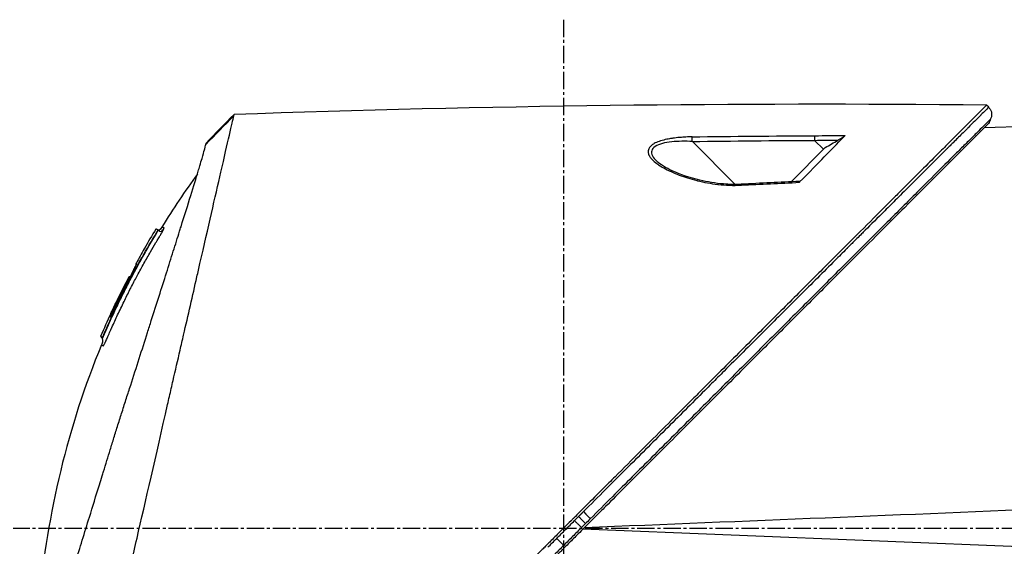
# Model space of a CAD drawing. Header units: millimetres. Extents: x 0 to 4378, y 0 to 2376.
# Drawn here: x 293.7 to 389.8, y 1697.3 to 1748.8 of the extents above; entities that cross this region are included whole.
import ezdxf

# ---------------------------------------------------------------- set-up
doc = ezdxf.new("R2010")
doc.units = ezdxf.units.MM
doc.header["$LTSCALE"] = 0.2
doc.linetypes.add('CENTER2', pattern=[1.125, 0.75, -0.125, 0.125, -0.125])
doc.layers.add('02_Center Line', color=1, linetype='CENTER2')

# ---------------------------------------------------------------- blocks, each defined once
blk = doc.blocks.new('A$C2641d59f')
for p, q in [((152.48, 1137.965), (152.272, 1138.173)), ((163.2, 1136.258), (152.051, 1135.971)), ((76.126, 1134.323), (76.126, 1134.323)), ((127.765, 1130.441), (123.577, 1134.63)), ((136.37, 1133.866), (135.496, 1134.741)), ((119.28, 1133.751), (119.28, 1133.751)), ((136.546, 1134.041), (133.201, 1130.697)), ((127.858, 1130.348), (127.857, 1130.349)), ((71.321, 1125.743), (71.347, 1125.716)), ((71.458, 1126.011), (71.491, 1125.977)), ((66.778, 1117.56), (66.841, 1117.535)), ((65.867, 1115.625), (65.915, 1115.577)), ((66.092, 1115.506), (66.044, 1115.554)), ((66.21, 1115.793), (66.182, 1115.821)), ((160.001, 1094.9), (112.902, 1096.822)), ((122.009, 1097.349), (122.009, 1097.349)), ((126.676, 1097.54), (126.676, 1097.54))]:
    blk.add_line(p, q)
for centre, radius, start, end in [((141.499, 1083.297), 82.251, 150.20143, 151.34582), ((140.836, 1083.652), 81.499, 152.41039, 154.1774)]:
    blk.add_arc(centre, radius, start, end)
at = {"extrusion": (0, 0, -1)}
for centre, major_axis, ratio, start_param, end_param in [((95.847, 1098.676), (32.061, 52.728), 0.606634, 5.046093, 5.111834), ((142.688, -313.612), (-1152.819, -878.232), 0.999554, 2.208409, 2.216638), ((142.572, -318.278), (-1028.14, -1027.119), 0.999657, 2.342453, 2.350656), ((142.612, -325.15), (-1032.994, -1031.985), 0.999657, 2.35066, 2.352222), ((142.735, -321.12), (-1156.921, -885.229), 0.999556, 2.218747, 2.220785), ((176.743, 201.637), (433.604, 822.785), 0.999764, 5.746022, 5.752107), ((136.386, 1097.606), (-66.266, 26.567), 0.000011, 0.000002, 0.010494), ((138.095, 1095.15), (-68.777, 27.59), 0.000012, 0.010242, 0.035277), ((140.467, 1083.786), (-37.396, -71.919), 1, 1.521054, 1.570796), ((140.17, 1083.868), (33.667, 73.33), 1, 4.712389, 4.762315), ((138.844, 1093.274), (-70.243, 28.124), 0.000013, 0.010002, 0.034556), ((68.731, 1121.335), (0.0464, 0.0886), 0.999416, 4.712389, 6.054856), ((68.645, 1121.344), (0.128, 0.063), 0.594731, 5.762809, 5.790684), ((66.163, 1115.829), (0.119, 0.275), 0.068449, 1.568978, 3.139771), ((112.941, 1098.519), (0.707, -0.708), 0.014107, 4.712384, 6.026259)]:
    blk.add_ellipse(centre, major_axis=major_axis, ratio=ratio, start_param=start_param, end_param=end_param, dxfattribs=at)
for points, knots in [([(152.272, 1138.173), (152.272, 1138.173), (152.208, 1138.108), (151.955, 1137.855), (151.765, 1137.666), (151.02, 1136.92), (150.291, 1136.192), (149.108, 1135.008), (148.83, 1134.73), (148.205, 1134.106), (147.854, 1133.754), (146.505, 1132.406), (145.409, 1131.309), (143.912, 1129.812), (143.592, 1129.493), (142.518, 1128.419), (141.742, 1127.642), (140.081, 1125.982), (139.193, 1125.094), (137.812, 1123.713), (137.334, 1123.235), (136.351, 1122.252), (135.844, 1121.745), (134.802, 1120.703), (134.266, 1120.166), (132.573, 1118.474), (131.398, 1117.299), (129.588, 1115.489), (128.963, 1114.864), (127.677, 1113.578), (127.017, 1112.918), (125.663, 1111.564), (124.968, 1110.869), (123.915, 1109.816), (123.558, 1109.459), (122.455, 1108.356), (121.706, 1107.607), (119.325, 1105.227), (117.684, 1103.584), (115.635, 1101.537), (115.233, 1101.135), (114.294, 1100.196), (113.757, 1099.658), (112.865, 1098.766), (112.538, 1098.44), (112.104, 1098.006), (112.041, 1097.943), (111.903, 1097.804), (111.831, 1097.732), (111.506, 1097.407), (111.311, 1097.212), (110.958, 1096.859), (110.862, 1096.763), (110.576, 1096.477), (110.43, 1096.331), (110.12, 1096.022), (109.968, 1095.87), (109.715, 1095.617), (109.615, 1095.516), (109.425, 1095.326), (109.343, 1095.245), (109.146, 1095.048), (109.04, 1094.941), (108.842, 1094.743), (108.752, 1094.653), (107.395, 1093.298), (106.131, 1092.033), (104.064, 1089.965), (103.259, 1089.16), (101.689, 1087.591), (100.923, 1086.825), (99.793, 1085.694), (99.425, 1085.327), (98.325, 1084.226), (97.593, 1083.495), (94.132, 1080.034), (91.461, 1077.363), (88.764, 1074.666), (88.627, 1074.529), (88.354, 1074.256), (88.218, 1074.12), (87.948, 1073.85), (87.813, 1073.715), (87.572, 1073.474), (87.465, 1073.367), (86.813, 1072.716), (86.272, 1072.174), (85.588, 1071.49), (85.437, 1071.339), (85.157, 1071.059), (85.027, 1070.929), (84.767, 1070.669), (84.637, 1070.539), (84.342, 1070.244), (84.177, 1070.08), (83.857, 1069.76), (83.702, 1069.605), (83.374, 1069.276), (83.202, 1069.104), (82.951, 1068.853), (82.873, 1068.775), (82.683, 1068.585), (82.571, 1068.473), (82.33, 1068.232), (82.2, 1068.102), (81.885, 1067.787), (81.7, 1067.602), (81.32, 1067.222), (81.126, 1067.028), (80.542, 1066.444), (80.157, 1066.059), (79.688, 1065.591), (79.6, 1065.502), (79.371, 1065.274), (79.233, 1065.135), (78.947, 1064.849), (78.801, 1064.703), (78.5, 1064.403), (78.346, 1064.248), (78.041, 1063.943), (77.89, 1063.793), (77.598, 1063.5), (77.456, 1063.358), (77.039, 1062.942), (76.769, 1062.672), (76.255, 1062.158), (76.011, 1061.913), (75.547, 1061.449), (75.327, 1061.229), (74.711, 1060.613), (74.326, 1060.229), (73.64, 1059.543), (73.334, 1059.236), (72.79, 1058.692), (72.549, 1058.451), (72.122, 1058.025), (71.934, 1057.836), (71.678, 1057.581), (71.603, 1057.505), (71.391, 1057.294), (71.261, 1057.164), (70.925, 1056.827), (70.735, 1056.638), (70.325, 1056.228), (70.138, 1056.041), (69.95, 1055.853), (69.903, 1055.806), (69.857, 1055.759), (69.845, 1055.748), (69.83, 1055.732), (69.826, 1055.729), (69.826, 1055.729)], [-21.000836, -21.000836, -21.000836, -21.000836, -20.328863, -20.328863, -19.655828, -19.655828, -18.308332, -18.308332, -17.924512, -17.924512, -17.485993, -17.485993, -16.316696, -16.316696, -16.006668, -16.006668, -15.296307, -15.296307, -14.534305, -14.534305, -14.139555, -14.139555, -13.730091, -13.730091, -13.30546, -13.30546, -12.401825, -12.401825, -11.929878, -11.929878, -11.437802, -11.437802, -10.9252, -10.9252, -10.663362, -10.663362, -10.117833, -10.117833, -8.934625, -8.934625, -8.645977, -8.645977, -8.260408, -8.260408, -8.006475, -8.006475, -7.961161, -7.961161, -7.91407, -7.91407, -7.778509, -7.778509, -7.724161, -7.724161, -7.666804, -7.666804, -7.602838, -7.602838, -7.565627, -7.565627, -7.532521, -7.532521, -7.488032, -7.488032, -7.450837, -7.450837, -6.924212, -6.924212, -6.587553, -6.587553, -6.265466, -6.265466, -6.109966, -6.109966, -5.79866, -5.79866, -4.627003, -4.627003, -4.564096, -4.564096, -4.501625, -4.501625, -4.439084, -4.439084, -4.389917, -4.389917, -4.135415, -4.135415, -4.06302, -4.06302, -4.00074, -4.00074, -3.938004, -3.938004, -3.858125, -3.858125, -3.782258, -3.782258, -3.697501, -3.697501, -3.658476, -3.658476, -3.601749, -3.601749, -3.53559, -3.53559, -3.439968, -3.439968, -3.337887, -3.337887, -3.131131, -3.131131, -3.082568, -3.082568, -3.005474, -3.005474, -2.922888, -2.922888, -2.834293, -2.834293, -2.74619, -2.74619, -2.661641, -2.661641, -2.496608, -2.496608, -2.34096, -2.34096, -2.194458, -2.194458, -1.921626, -1.921626, -1.681164, -1.681164, -1.470918, -1.470918, -1.287493, -1.287493, -1.207074, -1.207074, -1.056347, -1.056347, -0.792008, -0.792008, -0.395398, -0.395398, -0.197631, -0.197631, -0.099394, -0.099394, 0, 0, 0, 0]), ([(78.847, 1137.1), (78.847, 1137.103), (78.848, 1137.106), (78.85, 1137.114), (78.851, 1137.117), (78.853, 1137.126), (78.854, 1137.133), (78.858, 1137.15), (78.861, 1137.162), (78.868, 1137.192), (78.872, 1137.21), (78.881, 1137.25), (78.884, 1137.263), (78.884, 1137.263)], [0.000006, 0.000006, 0.000006, 0.000006, 0.0077656, 0.0077656, 0.0144608, 0.0144608, 0.0278513, 0.0278513, 0.0546324, 0.0546324, 0.1081958, 0.1081958, 0.2108493, 0.2108493, 0.2108493, 0.2108493]), ([(152.478, 1137.964), (152.48, 1137.966), (152.4, 1137.886), (152.156, 1137.644), (152.048, 1137.536), (151.907, 1137.396), (151.726, 1137.216), (151.722, 1137.212), (151.718, 1137.208), (151.714, 1137.205), (151.551, 1137.043), (151.357, 1136.849), (151.125, 1136.619), (150.931, 1136.426), (150.712, 1136.207), (150.464, 1135.961), (150.432, 1135.929), (150.4, 1135.897), (150.367, 1135.864), (150.12, 1135.618), (149.846, 1135.346), (149.544, 1135.045), (149.517, 1135.018), (149.49, 1134.991), (149.462, 1134.963), (149.316, 1134.817), (149.163, 1134.665), (149.003, 1134.506), (148.908, 1134.412), (148.811, 1134.315), (148.712, 1134.216), (148.662, 1134.167), (148.612, 1134.116), (148.561, 1134.066), (148.515, 1134.02), (148.479, 1133.984), (148.424, 1133.93), (148.419, 1133.924), (148.412, 1133.918), (148.406, 1133.912), (147.72, 1133.229), (147.011, 1132.522), (146.311, 1131.824), (145.859, 1131.374), (145.411, 1130.927), (144.973, 1130.491), (144.476, 1129.995), (143.992, 1129.513), (143.528, 1129.051), (143.118, 1128.641), (142.723, 1128.248), (142.349, 1127.874), (141.633, 1127.161), (140.99, 1126.52), (140.436, 1125.967), (140.313, 1125.844), (140.194, 1125.726), (140.08, 1125.612), (139.766, 1125.299), (139.485, 1125.019), (139.241, 1124.775), (139.119, 1124.653), (139.006, 1124.541), (138.902, 1124.437), (138.869, 1124.404), (138.837, 1124.373), (138.807, 1124.342), (138.788, 1124.324), (138.771, 1124.306), (138.753, 1124.288), (138.73, 1124.265), (138.706, 1124.242), (138.684, 1124.219), (138.673, 1124.208), (138.662, 1124.197), (138.651, 1124.186), (138.647, 1124.183), (138.646, 1124.182), (138.645, 1124.181), (138.644, 1124.18), (138.643, 1124.179), (138.64, 1124.176), (138.637, 1124.173), (138.631, 1124.166), (138.618, 1124.154), (138.249, 1123.785), (137.877, 1123.414), (137.504, 1123.042), (136.357, 1121.898), (135.196, 1120.739), (134.029, 1119.575), (132.826, 1118.374), (131.618, 1117.168), (130.411, 1115.964), (129.164, 1114.719), (127.92, 1113.477), (126.684, 1112.244), (126.275, 1111.834), (125.866, 1111.426), (125.458, 1111.019), (125.235, 1110.796), (125.012, 1110.574), (124.79, 1110.352), (124.149, 1109.712), (123.512, 1109.076), (122.878, 1108.443), (121.574, 1107.141), (120.286, 1105.854), (119.017, 1104.588), (118.363, 1103.935), (117.715, 1103.287), (117.073, 1102.646), (116.416, 1101.99), (115.766, 1101.341), (115.122, 1100.698), (114.39, 1099.966), (113.666, 1099.243), (112.951, 1098.529)], [0.0000275, 0.0000275, 0.0000275, 0.0000275, 0.0859853, 0.0859853, 0.0859853, 0.1241981, 0.1241981, 0.1241981, 0.125, 0.125, 0.125, 0.1589987, 0.1589987, 0.1589987, 0.1875, 0.1875, 0.1875, 0.1911709, 0.1911709, 0.1911709, 0.21875, 0.21875, 0.21875, 0.2212271, 0.2212271, 0.2212271, 0.234375, 0.234375, 0.234375, 0.2421875, 0.2421875, 0.2421875, 0.2460938, 0.2460938, 0.2460938, 0.2496161, 0.2496161, 0.2496161, 0.25, 0.25, 0.25, 0.2912742, 0.2912742, 0.2912742, 0.3179228, 0.3179228, 0.3179228, 0.3481944, 0.3481944, 0.3481944, 0.375, 0.375, 0.375, 0.4261619, 0.4261619, 0.4261619, 0.4375, 0.4375, 0.4375, 0.46875, 0.46875, 0.46875, 0.484375, 0.484375, 0.484375, 0.4893023, 0.4893023, 0.4893023, 0.4921875, 0.4921875, 0.4921875, 0.4960938, 0.4960938, 0.4960938, 0.4980469, 0.4980469, 0.4980469, 0.4986572, 0.4986572, 0.4986572, 0.4992676, 0.4992676, 0.4992676, 0.5, 0.5, 0.5, 0.5215625, 0.5215625, 0.5215625, 0.5877727, 0.5877727, 0.5877727, 0.656049, 0.656049, 0.656049, 0.7265974, 0.7265974, 0.7265974, 0.75, 0.75, 0.75, 0.7627993, 0.7627993, 0.7627993, 0.7996666, 0.7996666, 0.7996666, 0.8755356, 0.8755356, 0.8755356, 0.9146293, 0.9146293, 0.9146293, 0.9545641, 0.9545641, 0.9545641, 1, 1, 1, 1]), ([(152.478, 1137.964), (152.512, 1137.93), (152.544, 1137.892), (152.573, 1137.852), (152.603, 1137.812), (152.63, 1137.769), (152.654, 1137.723), (152.678, 1137.678), (152.699, 1137.63), (152.716, 1137.58), (152.734, 1137.531), (152.747, 1137.479), (152.756, 1137.427), (152.765, 1137.375), (152.77, 1137.322), (152.77, 1137.27), (152.771, 1137.217), (152.767, 1137.165), (152.76, 1137.114), (152.752, 1137.063), (152.741, 1137.013), (152.727, 1136.965), (152.713, 1136.917), (152.695, 1136.871), (152.674, 1136.828)], [0, 0, 0, 0, 0.125, 0.125, 0.125, 0.25, 0.25, 0.25, 0.375, 0.375, 0.375, 0.5, 0.5, 0.5, 0.625, 0.625, 0.625, 0.75, 0.75, 0.75, 0.875, 0.875, 0.875, 1, 1, 1, 1]), ([(65.721, 1079.812), (65.842, 1080.346), (65.957, 1080.863), (66.215, 1081.997), (66.356, 1082.596), (66.631, 1083.779), (66.915, 1085.091), (67.539, 1087.752), (67.699, 1088.412), (67.899, 1089.301), (67.952, 1089.541), (68.061, 1090.026), (68.121, 1090.291), (68.264, 1090.918), (68.353, 1091.298), (68.468, 1091.8), (68.497, 1091.929), (68.635, 1092.531), (68.747, 1093.024), (69.042, 1094.313), (69.228, 1095.119), (70.232, 1099.5), (71.263, 1103.946), (72.458, 1109.237), (72.516, 1109.494), (72.637, 1110.024), (72.698, 1110.288), (72.816, 1110.801), (72.875, 1111.054), (73.166, 1112.311), (73.394, 1113.302), (73.731, 1114.774), (73.843, 1115.263), (74.406, 1117.715), (74.842, 1119.614), (75.356, 1121.862), (75.456, 1122.299), (76.358, 1126.245), (77.05, 1129.258), (77.93, 1133.101), (78.21, 1134.314), (78.526, 1135.705), (78.612, 1136.093), (78.755, 1136.717), (78.813, 1136.955), (78.847, 1137.1)], [0, 0, 0, 0, 0.224226, 0.224226, 0.438481, 0.438481, 0.643813, 0.643813, 0.718212, 0.718212, 0.74576, 0.74576, 0.776284, 0.776284, 0.820204, 0.820204, 0.834927, 0.834927, 0.896521, 0.896521, 0.995652, 0.995652, 1.428405, 1.428405, 1.450296, 1.450296, 1.471663, 1.471663, 1.492327, 1.492327, 1.574835, 1.574835, 1.616316, 1.616316, 1.784634, 1.784634, 1.826029, 1.826029, 2.164003, 2.164003, 2.373598, 2.373598, 2.479923, 2.479923, 2.586935, 2.586935, 2.586935, 2.586935]), ([(152.463, 1136.383), (152.463, 1136.383), (152.463, 1136.383), (151.702, 1135.622), (151.259, 1135.179), (150.525, 1134.445), (150.352, 1134.272), (148.708, 1132.628), (146.653, 1130.573), (143.572, 1127.492), (142.861, 1126.781), (140.383, 1124.303), (138.504, 1122.424), (135.501, 1119.421), (134.423, 1118.343), (132.16, 1116.08), (130.969, 1114.889), (128.452, 1112.372), (127.121, 1111.041), (124.316, 1108.236), (122.838, 1106.758), (120.577, 1104.497), (119.801, 1103.722), (117.721, 1101.641), (116.411, 1100.332), (114.783, 1098.703), (114.457, 1098.378), (113.924, 1097.844), (113.726, 1097.647), (113.315, 1097.236), (113.157, 1097.078), (112.816, 1096.736), (112.636, 1096.556), (112.299, 1096.22), (112.143, 1096.064), (111.705, 1095.626), (111.424, 1095.345), (111.065, 1094.985), (110.986, 1094.907), (110.816, 1094.736), (110.726, 1094.647), (110.416, 1094.337), (110.262, 1094.183), (109.663, 1093.584), (109.255, 1093.176), (107.199, 1091.12), (105.542, 1089.463), (103.138, 1087.059), (102.378, 1086.299), (100.164, 1084.084), (98.716, 1082.637), (95.975, 1079.896), (94.676, 1078.597), (92.808, 1076.729), (92.225, 1076.146), (90.515, 1074.436), (89.4, 1073.321), (87.297, 1071.218), (86.305, 1070.227), (84.445, 1068.366), (83.571, 1067.492), (82.332, 1066.254), (81.946, 1065.867), (81.209, 1065.131), (80.859, 1064.78), (79.866, 1063.788), (79.244, 1063.165), (78.119, 1062.041), (77.613, 1061.534), (76.282, 1060.203), (75.505, 1059.426), (74.558, 1058.479), (74.312, 1058.233), (73.672, 1057.593), (73.309, 1057.23), (72.512, 1056.433), (72.144, 1056.065), (71.832, 1055.753), (71.777, 1055.698), (71.659, 1055.581), (71.606, 1055.527), (71.535, 1055.456), (71.517, 1055.438), (71.517, 1055.438)], [-15.738203, -15.738203, -15.738203, -15.738203, -14.793481, -14.793481, -14.173934, -14.173934, -13.996984, -13.996984, -12.579476, -12.579476, -12.176243, -12.176243, -11.215253, -11.215253, -10.695697, -10.695697, -10.142358, -10.142358, -9.539575, -9.539575, -8.883963, -8.883963, -8.543526, -8.543526, -7.972636, -7.972636, -7.829924, -7.829924, -7.73886, -7.73886, -7.680875, -7.680875, -7.616244, -7.616244, -7.560081, -7.560081, -7.459116, -7.459116, -7.430908, -7.430908, -7.397967, -7.397967, -7.318024, -7.318024, -7.146824, -7.146824, -6.455961, -6.455961, -6.135134, -6.135134, -5.518203, -5.518203, -4.951279, -4.951279, -4.691225, -4.691225, -4.182012, -4.182012, -3.710062, -3.710062, -3.272291, -3.272291, -3.069642, -3.069642, -2.879581, -2.879581, -2.522736, -2.522736, -2.208798, -2.208798, -1.659444, -1.659444, -1.453529, -1.453529, -1.091939, -1.091939, -0.546675, -0.546675, -0.410051, -0.410051, -0.205023, -0.205023, 0, 0, 0, 0]), ([(152.674, 1136.828), (152.675, 1136.828), (152.568, 1136.721), (152.358, 1136.512), (152.246, 1136.4), (152.105, 1136.26), (151.936, 1136.091), (151.767, 1135.923), (151.57, 1135.726), (151.347, 1135.504), (151.124, 1135.282), (150.875, 1135.034), (150.603, 1134.762), (150.33, 1134.49), (150.033, 1134.194), (149.715, 1133.876), (149.396, 1133.558), (149.055, 1133.218), (148.695, 1132.859), (148.058, 1132.224), (147.362, 1131.529), (146.615, 1130.784), (146.192, 1130.361), (145.752, 1129.923), (145.298, 1129.47), (144.837, 1129.01), (144.362, 1128.536), (143.874, 1128.049), (142.904, 1127.08), (141.883, 1126.061), (140.824, 1125.003), (140.297, 1124.477), (139.76, 1123.942), (139.215, 1123.398), (138.791, 1122.974), (138.362, 1122.545), (137.928, 1122.112), (136.812, 1120.997), (135.665, 1119.852), (134.495, 1118.683), (133.323, 1117.513), (132.128, 1116.32), (130.916, 1115.109), (129.703, 1113.897), (128.472, 1112.667), (127.228, 1111.425), (126.606, 1110.803), (125.98, 1110.179), (125.352, 1109.551), (124.724, 1108.923), (124.093, 1108.293), (123.46, 1107.66), (122.193, 1106.395), (120.917, 1105.12), (119.636, 1103.84), (118.995, 1103.2), (118.353, 1102.559), (117.71, 1101.916), (117.066, 1101.274), (116.422, 1100.63), (115.778, 1099.986), (115.061, 1099.27), (114.344, 1098.554), (113.627, 1097.837)], [0, 0, 0, 0, 0.0671031, 0.0671031, 0.0671031, 0.1029277, 0.1029277, 0.1029277, 0.1387919, 0.1387919, 0.1387919, 0.1747111, 0.1747111, 0.1747111, 0.2106779, 0.2106779, 0.2106779, 0.2467042, 0.2467042, 0.2467042, 0.3103939, 0.3103939, 0.3103939, 0.3465771, 0.3465771, 0.3465771, 0.383319, 0.383319, 0.383319, 0.4564224, 0.4564224, 0.4564224, 0.4927866, 0.4927866, 0.4927866, 0.5210907, 0.5210907, 0.5210907, 0.5939582, 0.5939582, 0.5939582, 0.6669229, 0.6669229, 0.6669229, 0.7399622, 0.7399622, 0.7399622, 0.7765034, 0.7765034, 0.7765034, 0.8130598, 0.8130598, 0.8130598, 0.886194, 0.886194, 0.886194, 0.9227702, 0.9227702, 0.9227702, 0.9593497, 0.9593497, 0.9593497, 1, 1, 1, 1]), ([(152.463, 1136.383), (152.463, 1136.383), (152.433, 1136.353), (152.315, 1136.235), (152.227, 1136.147), (152.091, 1136.01), (152.071, 1135.991), (152.051, 1135.971)], [0, 0, 0, 0, 0.2643321, 0.2643321, 0.528758, 0.528758, 0.5707059, 0.5707059, 0.5707059, 0.5707059]), ([(62.193, 1089.645), (62.38, 1090.251), (62.577, 1090.888), (62.983, 1092.202), (63.194, 1092.883), (63.844, 1094.987), (64.303, 1096.471), (65.094, 1099.035), (65.419, 1100.085), (65.837, 1101.44), (65.926, 1101.729), (66.058, 1102.157), (66.103, 1102.304), (66.367, 1103.158), (66.587, 1103.869), (66.923, 1104.957), (67.044, 1105.345), (67.296, 1106.156), (67.426, 1106.572), (67.691, 1107.417), (67.828, 1107.849), (68.105, 1108.718), (68.244, 1109.153), (68.521, 1110.016), (68.659, 1110.446), (69.358, 1112.62), (69.906, 1114.328), (70.561, 1116.38), (70.686, 1116.772), (71.067, 1117.968), (71.319, 1118.761), (71.813, 1120.313), (72.054, 1121.073), (72.403, 1122.175), (72.516, 1122.532), (72.738, 1123.235), (72.846, 1123.579), (73.058, 1124.251), (73.163, 1124.584), (73.368, 1125.236), (73.471, 1125.562), (73.613, 1126.016), (73.659, 1126.16), (74.405, 1128.539), (74.976, 1130.383), (75.439, 1131.921), (75.488, 1132.084), (75.615, 1132.512), (75.688, 1132.76), (75.851, 1133.319), (75.931, 1133.6), (76.024, 1133.936), (76.05, 1134.034), (76.094, 1134.2), (76.112, 1134.269), (76.126, 1134.323)], [0.00002, 0.00002, 0.00002, 0.00002, 0.259158, 0.259158, 0.518708, 0.518708, 1.038075, 1.038075, 1.384705, 1.384705, 1.477831, 1.477831, 1.526561, 1.526561, 1.759973, 1.759973, 1.890971, 1.890971, 2.029156, 2.029156, 2.171186, 2.171186, 2.316283, 2.316283, 2.460898, 2.460898, 3.049329, 3.049329, 3.189055, 3.189055, 3.478614, 3.478614, 3.769885, 3.769885, 3.913253, 3.913253, 4.056001, 4.056001, 4.19686, 4.19686, 4.341119, 4.341119, 4.411312, 4.411312, 5.498875, 5.498875, 5.634552, 5.634552, 5.872375, 5.872375, 6.229939, 6.229939, 6.408513, 6.408513, 6.587137, 6.587137, 6.587137, 6.587137]), ([(76.126, 1134.323), (76.149, 1134.414), (76.161, 1134.464), (76.162, 1134.472), (76.163, 1134.473), (76.163, 1134.473), (76.163, 1134.473)], [0.0004853, 0.0004853, 0.0004853, 0.0004853, 0.914072, 0.914072, 0.914072, 0.9967356, 0.9967356, 0.9967356, 0.9967356]), ([(123.576, 1135.08), (123.363, 1135.077), (123.153, 1135.071), (122.948, 1135.061), (122.743, 1135.051), (122.576, 1135.04), (122.346, 1135.02), (122.117, 1135), (121.898, 1134.975), (121.689, 1134.945), (121.574, 1134.929), (121.471, 1134.913), (121.365, 1134.894), (121.279, 1134.879), (121.191, 1134.863), (121.094, 1134.842), (120.663, 1134.753), (120.285, 1134.64), (119.962, 1134.482), (119.83, 1134.417), (119.711, 1134.344), (119.614, 1134.268), (119.413, 1134.109), (119.327, 1133.953), (119.29, 1133.801), (119.263, 1133.691), (119.266, 1133.564), (119.295, 1133.45), (119.301, 1133.428), (119.307, 1133.408), (119.314, 1133.389), (119.331, 1133.337), (119.355, 1133.284), (119.384, 1133.232), (119.4, 1133.202), (119.418, 1133.173), (119.437, 1133.143), (119.492, 1133.059), (119.574, 1132.959), (119.639, 1132.889), (119.769, 1132.748), (119.931, 1132.608), (120.123, 1132.467), (120.22, 1132.395), (120.334, 1132.318), (120.451, 1132.244), (120.566, 1132.173), (120.683, 1132.104), (120.79, 1132.044), (121.224, 1131.802), (121.744, 1131.566), (122.299, 1131.356), (122.836, 1131.153), (123.378, 1130.981), (124.006, 1130.823), (124.027, 1130.818), (124.047, 1130.813), (124.068, 1130.807), (124.396, 1130.727), (124.726, 1130.655), (125.058, 1130.595), (125.39, 1130.534), (125.689, 1130.487), (126.064, 1130.443), (126.082, 1130.441), (126.099, 1130.439), (126.117, 1130.437), (126.472, 1130.396), (126.795, 1130.37), (127.171, 1130.355), (127.191, 1130.355), (127.211, 1130.354), (127.231, 1130.353), (127.598, 1130.341), (127.9, 1130.344), (128.359, 1130.368)], [0, 0, 0, 0, 0.03125, 0.03125, 0.03125, 0.0625, 0.0625, 0.0625, 0.09375, 0.09375, 0.09375, 0.110985, 0.110985, 0.110985, 0.125, 0.125, 0.125, 0.1875, 0.1875, 0.1875, 0.213151, 0.213151, 0.213151, 0.266654, 0.266654, 0.266654, 0.305187, 0.305187, 0.305187, 0.3125, 0.3125, 0.3125, 0.332554, 0.332554, 0.332554, 0.34375, 0.34375, 0.34375, 0.375, 0.375, 0.375, 0.4375, 0.4375, 0.4375, 0.469225, 0.469225, 0.469225, 0.5, 0.5, 0.5, 0.625, 0.625, 0.625, 0.746043, 0.746043, 0.746043, 0.75, 0.75, 0.75, 0.8125, 0.8125, 0.8125, 0.875, 0.875, 0.875, 0.877935, 0.877935, 0.877935, 0.9375, 0.9375, 0.9375, 0.940676, 0.940676, 0.940676, 1, 1, 1, 1]), ([(123.577, 1134.63), (122.887, 1134.664), (122.211, 1134.659), (120.921, 1134.524), (120.321, 1134.386), (119.594, 1133.911), (119.522, 1133.576), (119.773, 1133.066), (119.918, 1132.888), (120.102, 1132.713)], [0, 0, 0, 0, 0.125, 0.125, 0.25, 0.25, 0.375, 0.375, 0.4429497, 0.4429497, 0.4429497, 0.4429497]), ([(134.011, 1130.646), (135.021, 1131.655), (135.83, 1132.502), (137.348, 1134.056), (138.031, 1134.746), (138.467, 1135.206)], [0.000003, 0.000003, 0.000003, 0.000003, 0.596138, 0.596138, 1.498187, 1.498187, 1.498187, 1.498187]), ([(136.546, 1134.041), (136.751, 1134.159), (136.956, 1134.277), (137.366, 1134.514), (137.571, 1134.632), (137.777, 1134.751)], [-0.1420846, -0.1420846, -0.1420846, -0.1420846, -0.071052, -0.071052, 0, 0, 0, 0]), ([(137.777, 1134.751), (137.919, 1134.833), (138.051, 1134.913), (138.242, 1135.035), (138.308, 1135.08), (138.385, 1135.136), (138.407, 1135.153), (138.443, 1135.183), (138.457, 1135.195), (138.467, 1135.206)], [0, 0, 0, 0, 0.049407, 0.049407, 0.0845377, 0.0845377, 0.1006426, 0.1006426, 0.1144911, 0.1144911, 0.1144911, 0.1144911]), ([(128.349, 1130.459), (127.773, 1130.43), (127.19, 1130.438), (125.827, 1130.551), (125.048, 1130.684), (123.336, 1131.09), (122.405, 1131.402), (121.007, 1132.053), (120.449, 1132.385), (120.108, 1132.708)], [0, 0, 0, 0, 0.1731548, 0.1731548, 0.4163571, 0.4163571, 0.7396751, 0.7396751, 0.9899824, 0.9899824, 0.9899824, 0.9899824]), ([(134.011, 1130.646), (134.021, 1130.656), (134.03, 1130.666), (134.045, 1130.684), (134.05, 1130.692), (134.06, 1130.712), (134.06, 1130.722), (134.05, 1130.733), (134.04, 1130.735), (134.026, 1130.735)], [0.00000015, 0.00000015, 0.00000015, 0.00000015, 0.00611289, 0.00611289, 0.01218263, 0.01218263, 0.02278958, 0.02278958, 0.03285016, 0.03285016, 0.03285016, 0.03285016]), ([(66.182, 1115.821), (66.923, 1117.533), (67.722, 1119.217), (69.437, 1122.527), (70.35, 1124.148), (71.321, 1125.743)], [-1.119586, -1.119586, -1.119586, -1.119586, -0.560022, -0.560022, -0.000001, -0.000001, -0.000001, -0.000001]), ([(66.926, 1116.41), (66.939, 1116.439), (66.952, 1116.469), (66.966, 1116.501), (67.154, 1116.92), (67.34, 1117.328), (67.526, 1117.725), (67.736, 1118.174), (67.944, 1118.608), (68.15, 1119.028), (68.171, 1119.071), (68.191, 1119.113), (68.212, 1119.155), (68.41, 1119.556), (68.605, 1119.945), (68.797, 1120.32), (68.804, 1120.332), (68.81, 1120.345), (68.816, 1120.357), (68.915, 1120.55), (69.014, 1120.741), (69.112, 1120.927), (69.209, 1121.114), (69.287, 1121.261), (69.403, 1121.478), (69.421, 1121.513), (69.44, 1121.549), (69.459, 1121.584), (69.671, 1121.979), (69.879, 1122.359), (70.083, 1122.726), (70.196, 1122.93), (70.302, 1123.119), (70.41, 1123.309), (70.513, 1123.491), (70.618, 1123.674), (70.734, 1123.876), (70.915, 1124.188), (71.088, 1124.483), (71.263, 1124.777), (71.318, 1124.871), (71.374, 1124.964), (71.43, 1125.057), (71.447, 1125.085), (71.464, 1125.113), (71.481, 1125.141), (71.517, 1125.202), (71.554, 1125.262), (71.591, 1125.323), (71.609, 1125.353), (71.627, 1125.383), (71.646, 1125.414), (71.664, 1125.444), (71.682, 1125.474), (71.7, 1125.505), (71.728, 1125.551), (71.755, 1125.597), (71.781, 1125.642), (71.789, 1125.656), (71.797, 1125.669), (71.804, 1125.683), (71.821, 1125.712), (71.837, 1125.74), (71.852, 1125.768), (71.867, 1125.795), (71.882, 1125.822), (71.896, 1125.848), (71.924, 1125.9), (71.949, 1125.948), (71.97, 1125.99), (71.981, 1126.012), (71.99, 1126.032), (71.999, 1126.05), (72.008, 1126.069), (72.015, 1126.086), (72.022, 1126.101)], [0.7479366, 0.7479366, 0.7479366, 0.7479366, 0.75, 0.75, 0.75, 0.7778267, 0.7778267, 0.7778267, 0.8093257, 0.8093257, 0.8093257, 0.8125, 0.8125, 0.8125, 0.8427642, 0.8427642, 0.8427642, 0.84375, 0.84375, 0.84375, 0.859375, 0.859375, 0.859375, 0.875, 0.875, 0.875, 0.8775605, 0.8775605, 0.8775605, 0.90625, 0.90625, 0.90625, 0.9222304, 0.9222304, 0.9222304, 0.9375, 0.9375, 0.9375, 0.9612141, 0.9612141, 0.9612141, 0.96875, 0.96875, 0.96875, 0.9710053, 0.9710053, 0.9710053, 0.9758787, 0.9758787, 0.9758787, 0.9783012, 0.9783012, 0.9783012, 0.9807089, 0.9807089, 0.9807089, 0.984375, 0.984375, 0.984375, 0.9854706, 0.9854706, 0.9854706, 0.987866, 0.987866, 0.987866, 0.9902844, 0.9902844, 0.9902844, 0.9951532, 0.9951532, 0.9951532, 0.9975841, 0.9975841, 0.9975841, 1, 1, 1, 1]), ([(68.808, 1121.229), (68.91, 1121.424), (69.013, 1121.618), (69.117, 1121.812), (69.409, 1122.358), (69.706, 1122.898), (70.011, 1123.436), (70.273, 1123.9), (70.539, 1124.361), (70.81, 1124.82), (70.878, 1124.935), (70.946, 1125.049), (71.015, 1125.163), (71.049, 1125.22), (71.083, 1125.278), (71.117, 1125.335), (71.134, 1125.363), (71.152, 1125.392), (71.169, 1125.42), (71.186, 1125.449), (71.203, 1125.477), (71.22, 1125.506), (71.255, 1125.563), (71.29, 1125.619), (71.324, 1125.677), (71.331, 1125.69), (71.339, 1125.703), (71.347, 1125.716)], [0.5421635, 0.5421635, 0.5421635, 0.5421635, 0.6006248, 0.6006248, 0.6006248, 0.7652776, 0.7652776, 0.7652776, 0.9072115, 0.9072115, 0.9072115, 0.942695, 0.942695, 0.942695, 0.9604367, 0.9604367, 0.9604367, 0.9693076, 0.9693076, 0.9693076, 0.9781784, 0.9781784, 0.9781784, 0.9959202, 0.9959202, 0.9959202, 1, 1, 1, 1]), ([(71.457, 1126.011), (71.388, 1126.039), (71.336, 1126.06), (71.269, 1126.086), (71.253, 1126.093), (71.253, 1126.093)], [-1.1132476, -1.1132476, -1.1132476, -1.1132476, -0.8232096, -0.8232096, -0.5568623, -0.5568623, -0.5568623, -0.5568623]), ([(71.321, 1125.743), (71.329, 1125.757), (71.338, 1125.771), (71.354, 1125.799), (71.362, 1125.813), (71.38, 1125.844), (71.389, 1125.861), (71.408, 1125.894), (71.417, 1125.911), (71.432, 1125.941), (71.439, 1125.955), (71.45, 1125.98), (71.454, 1125.99), (71.459, 1126.006), (71.459, 1126.01), (71.457, 1126.011)], [-0.04708138, -0.04708138, -0.04708138, -0.04708138, -0.04206155, -0.04206155, -0.03717867, -0.03717867, -0.03071828, -0.03071828, -0.02354661, -0.02354661, -0.01630299, -0.01630299, -0.00841386, -0.00841386, -0.00000018, -0.00000018, -0.00000018, -0.00000018]), ([(71.347, 1125.716), (71.347, 1125.717), (71.413, 1125.827), (71.456, 1125.904), (71.499, 1125.981), (71.492, 1125.975), (71.492, 1125.976), (71.492, 1125.976), (71.492, 1125.977), (71.491, 1125.977)], [0, 0, 0, 0, 0.25, 0.25, 0.25, 0.5, 0.5, 0.5, 0.840661, 0.840661, 0.840661, 0.840661]), ([(71.543, 1125.928), (71.542, 1125.929), (71.541, 1125.93), (71.54, 1125.931), (71.54, 1125.931), (71.538, 1125.932), (71.538, 1125.932), (71.535, 1125.935), (71.534, 1125.936), (71.532, 1125.938), (71.531, 1125.938), (71.529, 1125.94), (71.527, 1125.942), (71.524, 1125.945), (71.522, 1125.946), (71.518, 1125.951), (71.514, 1125.954), (71.505, 1125.963), (71.498, 1125.969), (71.492, 1125.976)], [0, 0, 0, 0, 0.00146948, 0.00146948, 0.00344082, 0.00344082, 0.00640094, 0.00640094, 0.00744169, 0.00744169, 0.00794693, 0.00794693, 0.00859822, 0.00859822, 0.0093315, 0.0093315, 0.01061688, 0.01061688, 0.01339941, 0.01339941, 0.01339941, 0.01339941]), ([(71.842, 1126.288), (71.801, 1126.221), (71.756, 1126.156), (71.675, 1126.067), (71.643, 1126.037), (71.588, 1126), (71.567, 1125.989), (71.53, 1125.975), (71.514, 1125.971), (71.498, 1125.969)], [0, 0, 0, 0, 0.02346593, 0.02346593, 0.03626259, 0.03626259, 0.04335885, 0.04335885, 0.04811516, 0.04811516, 0.04811516, 0.04811516]), ([(71.842, 1126.288), (71.799, 1126.219), (71.753, 1126.151), (71.666, 1126.059), (71.632, 1126.027), (71.57, 1125.99), (71.545, 1125.979), (71.512, 1125.972), (71.505, 1125.97), (71.498, 1125.969)], [0, 0, 0, 0, 0.02434231, 0.02434231, 0.03801412, 0.03801412, 0.04603239, 0.04603239, 0.04810741, 0.04810741, 0.04810741, 0.04810741]), ([(71.653, 1125.881), (71.635, 1125.883), (71.638, 1125.883), (71.608, 1125.891), (71.586, 1125.901), (71.562, 1125.915), (71.556, 1125.919), (71.548, 1125.925), (71.546, 1125.926), (71.545, 1125.927)], [0.5336392, 0.5336392, 0.5336392, 0.5336392, 0.53697532, 0.53697532, 0.54707156, 0.54707156, 0.55523752, 0.55523752, 0.56271194, 0.56271194, 0.56271194, 0.56271194]), ([(72.022, 1126.101), (72.033, 1126.128), (72.041, 1126.15), (72.046, 1126.167), (72.05, 1126.179), (72.052, 1126.193), (72.051, 1126.197), (72.051, 1126.199), (72.051, 1126.2), (72.05, 1126.201), (72.049, 1126.203), (72.047, 1126.204), (72.042, 1126.206), (72.039, 1126.208), (72.031, 1126.21), (72.027, 1126.212), (72.026, 1126.213), (72.026, 1126.213), (72.025, 1126.213), (72.008, 1126.22), (71.994, 1126.226), (71.979, 1126.232), (71.978, 1126.232), (71.978, 1126.233), (71.977, 1126.233), (71.947, 1126.245), (71.924, 1126.254), (71.904, 1126.263), (71.903, 1126.263), (71.903, 1126.263), (71.903, 1126.263), (71.861, 1126.28), (71.842, 1126.288), (71.842, 1126.288)], [0, 0, 0, 0, 0.03125, 0.03125, 0.03125, 0.0538826, 0.0538826, 0.0538826, 0.0625, 0.0625, 0.0625, 0.09375, 0.09375, 0.09375, 0.1203995, 0.1203995, 0.1203995, 0.125, 0.125, 0.125, 0.2456137, 0.2456137, 0.2456137, 0.25, 0.25, 0.25, 0.4970952, 0.4970952, 0.4970952, 0.5, 0.5, 0.5, 0.9991339, 0.9991339, 0.9991339, 0.9991339]), ([(68.612, 1121.152), (68.665, 1121.253), (68.717, 1121.354), (68.768, 1121.454), (68.819, 1121.553), (68.868, 1121.65), (68.915, 1121.744), (68.962, 1121.838), (69.007, 1121.929), (69.049, 1122.014), (69.091, 1122.099), (69.13, 1122.178), (69.164, 1122.251), (69.199, 1122.324), (69.23, 1122.39), (69.256, 1122.448), (69.282, 1122.506), (69.304, 1122.555), (69.321, 1122.595), (69.338, 1122.636), (69.35, 1122.667), (69.356, 1122.689), (69.363, 1122.71), (69.364, 1122.721), (69.361, 1122.723)], [0, 0, 0, 0, 0.125, 0.125, 0.125, 0.25, 0.25, 0.25, 0.375, 0.375, 0.375, 0.499999, 0.499999, 0.499999, 0.625, 0.625, 0.625, 0.75, 0.75, 0.75, 0.875, 0.875, 0.875, 1, 1, 1, 1]), ([(69.353, 1122.685), (69.353, 1122.685), (69.353, 1122.684), (69.351, 1122.678), (69.348, 1122.667), (69.333, 1122.626), (69.316, 1122.584), (69.261, 1122.458), (69.217, 1122.362), (69.107, 1122.132), (69.04, 1121.995), (68.893, 1121.7), (68.811, 1121.538), (68.689, 1121.301), (68.651, 1121.227), (68.612, 1121.152)], [0.0216019, 0.0216019, 0.0216019, 0.0216019, 0.0269405, 0.0269405, 0.0451373, 0.0451373, 0.0828541, 0.0828541, 0.1358956, 0.1358956, 0.1907173, 0.1907173, 0.246394, 0.246394, 0.2715432, 0.2715432, 0.2715432, 0.2715432]), ([(69.321, 1122.738), (69.32, 1122.737), (69.319, 1122.735), (69.314, 1122.723), (69.312, 1122.712), (69.31, 1122.69), (69.311, 1122.679), (69.315, 1122.659), (69.318, 1122.65), (69.325, 1122.636), (69.329, 1122.631), (69.333, 1122.626)], [-0.00087939, -0.00087939, -0.00087939, -0.00087939, 0, 0, 0.00436612, 0.00436612, 0.00867322, 0.00867322, 0.01202355, 0.01202355, 0.01406512, 0.01406512, 0.01406512, 0.01406512]), ([(67.323, 1118.251), (67.511, 1118.649), (67.704, 1119.047), (67.898, 1119.442), (68.093, 1119.837), (68.29, 1120.229), (68.494, 1120.624), (68.597, 1120.825), (68.702, 1121.027), (68.808, 1121.229)], [0.2429801, 0.2429801, 0.2429801, 0.2429801, 0.362195, 0.362195, 0.362195, 0.4814099, 0.4814099, 0.4814099, 0.5421635, 0.5421635, 0.5421635, 0.5421635]), ([(68.643, 1121.381), (68.643, 1121.381), (68.643, 1121.38), (68.643, 1121.378), (68.643, 1121.378), (68.642, 1121.377), (68.642, 1121.376), (68.641, 1121.374), (68.641, 1121.372), (68.64, 1121.369), (68.639, 1121.369), (68.639, 1121.368), (68.638, 1121.367), (68.637, 1121.363), (68.635, 1121.359), (68.634, 1121.355), (68.632, 1121.351), (68.63, 1121.347), (68.628, 1121.343), (68.626, 1121.339), (68.624, 1121.335), (68.622, 1121.331), (68.62, 1121.327), (68.618, 1121.322), (68.616, 1121.318), (68.612, 1121.309), (68.608, 1121.3), (68.603, 1121.292), (68.6, 1121.284), (68.596, 1121.276), (68.592, 1121.268), (68.578, 1121.24), (68.563, 1121.211), (68.548, 1121.182)], [0, 0, 0, 0, 0.046422, 0.046422, 0.046422, 0.063135, 0.063135, 0.063135, 0.11053, 0.11053, 0.11053, 0.12627, 0.12627, 0.12627, 0.18889, 0.18889, 0.18889, 0.251509, 0.251509, 0.251509, 0.313558, 0.313558, 0.313558, 0.37668, 0.37668, 0.37668, 0.501837, 0.501837, 0.501837, 0.609274, 0.609274, 0.609274, 1, 1, 1, 1]), ([(68.738, 1121.436), (68.731, 1121.439), (68.724, 1121.441), (68.709, 1121.443), (68.701, 1121.443), (68.678, 1121.442), (68.662, 1121.438), (68.638, 1121.429), (68.63, 1121.424), (68.615, 1121.412), (68.609, 1121.405), (68.604, 1121.397)], [-0.01932859, -0.01932859, -0.01932859, -0.01932859, -0.01686752, -0.01686752, -0.01403596, -0.01403596, -0.0080494, -0.0080494, -0.00399872, -0.00399872, -0.00001431, -0.00001431, -0.00001431, -0.00001431]), ([(67.117, 1118.407), (67.118, 1118.409), (67.119, 1118.411), (67.121, 1118.414), (67.142, 1118.459), (67.164, 1118.505), (67.187, 1118.553), (67.232, 1118.648), (67.279, 1118.746), (67.328, 1118.846), (67.376, 1118.947), (67.425, 1119.049), (67.475, 1119.151)], [0.6844931, 0.6844931, 0.6844931, 0.6844931, 0.6875004, 0.6875004, 0.6875004, 0.7500001, 0.7500001, 0.7500001, 0.8750003, 0.8750003, 0.8750003, 1, 1, 1, 1]), ([(66.21, 1115.793), (66.217, 1115.809), (66.224, 1115.825), (66.231, 1115.84), (66.237, 1115.855), (66.243, 1115.869), (66.249, 1115.883), (66.287, 1115.97), (66.325, 1116.057), (66.363, 1116.144), (66.385, 1116.194), (66.407, 1116.244), (66.429, 1116.295), (66.452, 1116.345), (66.474, 1116.396), (66.496, 1116.446), (66.586, 1116.648), (66.676, 1116.849), (66.767, 1117.05), (66.949, 1117.452), (67.134, 1117.852), (67.323, 1118.251)], [0.0000001, 0.0000001, 0.0000001, 0.0000001, 0.0045503, 0.0045503, 0.0045503, 0.0087839, 0.0087839, 0.0087839, 0.034354, 0.034354, 0.034354, 0.0492559, 0.0492559, 0.0492559, 0.0641577, 0.0641577, 0.0641577, 0.1237652, 0.1237652, 0.1237652, 0.2429801, 0.2429801, 0.2429801, 0.2429801]), ([(66.859, 1117.857), (66.884, 1117.912), (66.913, 1117.974), (66.945, 1118.043), (66.979, 1118.116), (67.017, 1118.196), (67.058, 1118.281), (67.077, 1118.322), (67.097, 1118.364), (67.117, 1118.407)], [0.3828608, 0.3828608, 0.3828608, 0.3828608, 0.5000001, 0.5000001, 0.5000001, 0.6250007, 0.6250007, 0.6250007, 0.6844931, 0.6844931, 0.6844931, 0.6844931]), ([(66.874, 1117.608), (66.871, 1117.608), (66.868, 1117.608), (66.847, 1117.606), (66.83, 1117.601), (66.806, 1117.589), (66.799, 1117.584), (66.785, 1117.572), (66.78, 1117.566), (66.778, 1117.56)], [0.00339509, 0.00339509, 0.00339509, 0.00339509, 0.00434697, 0.00434697, 0.00936629, 0.00936629, 0.01210725, 0.01210725, 0.01541577, 0.01541577, 0.01541577, 0.01541577]), ([(66.33, 1115.065), (66.336, 1115.078), (66.343, 1115.091), (66.349, 1115.105), (66.355, 1115.118), (66.362, 1115.132), (66.368, 1115.146), (66.382, 1115.174), (66.395, 1115.203), (66.409, 1115.233), (66.436, 1115.294), (66.464, 1115.355), (66.491, 1115.417), (66.505, 1115.448), (66.518, 1115.479), (66.531, 1115.51), (66.542, 1115.534), (66.552, 1115.558), (66.563, 1115.582), (66.565, 1115.588), (66.567, 1115.593), (66.57, 1115.599), (66.591, 1115.649), (66.613, 1115.698), (66.635, 1115.748), (66.651, 1115.787), (66.668, 1115.825), (66.685, 1115.865), (66.769, 1116.055), (66.84, 1116.217), (66.926, 1116.41)], [0.71415673, 0.71415673, 0.71415673, 0.71415673, 0.71531044, 0.71531044, 0.71531044, 0.7164591, 0.7164591, 0.7164591, 0.71875, 0.71875, 0.71875, 0.72340425, 0.72340425, 0.72340425, 0.72567726, 0.72567726, 0.72567726, 0.72744673, 0.72744673, 0.72744673, 0.72785169, 0.72785169, 0.72785169, 0.73155671, 0.73155671, 0.73155671, 0.734375, 0.734375, 0.734375, 0.74793659, 0.74793659, 0.74793659, 0.74793659]), ([(65.915, 1115.577), (65.914, 1115.577), (65.919, 1115.575), (65.928, 1115.572), (65.937, 1115.568), (65.95, 1115.563), (65.968, 1115.556), (65.985, 1115.549), (66.008, 1115.54), (66.034, 1115.529), (66.041, 1115.526), (66.048, 1115.524), (66.055, 1115.521), (66.058, 1115.519), (66.062, 1115.518), (66.066, 1115.516), (66.069, 1115.515), (66.073, 1115.513), (66.077, 1115.512), (66.081, 1115.51), (66.085, 1115.509), (66.089, 1115.507), (66.09, 1115.507), (66.091, 1115.506), (66.092, 1115.506)], [0.5000607, 0.5000607, 0.5000607, 0.5000607, 0.636912, 0.636912, 0.636912, 0.773829, 0.773829, 0.773829, 0.9107426, 0.9107426, 0.9107426, 0.944971, 0.944971, 0.944971, 0.9620852, 0.9620852, 0.9620852, 0.9791994, 0.9791994, 0.9791994, 0.9963136, 0.9963136, 0.9963136, 0.9999009, 0.9999009, 0.9999009, 0.9999009]), ([(65.915, 1115.577), (65.948, 1115.543), (65.977, 1115.504), (66.022, 1115.417), (66.037, 1115.369), (66.053, 1115.268), (66.054, 1115.216), (66.044, 1115.095), (66.029, 1115.026), (65.992, 1114.9), (65.971, 1114.841), (65.947, 1114.784)], [0, 0, 0, 0, 0.01428743, 0.01428743, 0.02928516, 0.02928516, 0.04474988, 0.04474988, 0.06569789, 0.06569789, 0.08425725, 0.08425725, 0.08425725, 0.08425725]), ([(66.092, 1115.506), (66.093, 1115.506), (66.094, 1115.506), (66.096, 1115.509), (66.098, 1115.512), (66.099, 1115.515), (66.101, 1115.519), (66.104, 1115.524), (66.106, 1115.531), (66.11, 1115.54), (66.113, 1115.548), (66.117, 1115.558), (66.121, 1115.568), (66.131, 1115.596), (66.143, 1115.631), (66.158, 1115.669), (66.168, 1115.696), (66.181, 1115.724), (66.193, 1115.753), (66.199, 1115.766), (66.205, 1115.78), (66.21, 1115.793)], [0, 0, 0, 0, 0.113476, 0.113476, 0.113476, 0.199772, 0.199772, 0.199772, 0.314498, 0.314498, 0.314498, 0.426157, 0.426157, 0.426157, 0.710514, 0.710514, 0.710514, 0.908214, 0.908214, 0.908214, 1, 1, 1, 1]), ([(65.947, 1114.784), (62.661, 1106.875), (60.653, 1098.35), (59.728, 1088.367), (59.627, 1086.908), (59.513, 1084.512), (59.482, 1083.575), (59.454, 1082.111), (59.447, 1081.56), (59.445, 1081.057)], [0, 0, 0, 0, 2.569332, 2.569332, 3.007712, 3.007712, 3.288956, 3.288956, 3.446993, 3.446993, 3.446993, 3.446993]), ([(65.947, 1114.784), (65.947, 1114.784), (65.953, 1114.782), (65.962, 1114.778), (65.968, 1114.776), (65.975, 1114.773), (65.984, 1114.77), (65.991, 1114.767), (65.999, 1114.764), (66.008, 1114.76), (66.015, 1114.757), (66.023, 1114.754), (66.032, 1114.75), (66.042, 1114.746), (66.053, 1114.741), (66.066, 1114.736), (66.071, 1114.734), (66.077, 1114.732), (66.083, 1114.73), (66.083, 1114.729), (66.084, 1114.729), (66.085, 1114.729), (66.088, 1114.728), (66.092, 1114.726), (66.095, 1114.725), (66.099, 1114.723), (66.1, 1114.723), (66.106, 1114.721), (66.111, 1114.719), (66.115, 1114.717), (66.119, 1114.716), (66.12, 1114.716), (66.12, 1114.716), (66.121, 1114.715), (66.123, 1114.715), (66.124, 1114.714), (66.124, 1114.714), (66.125, 1114.714), (66.126, 1114.714), (66.128, 1114.713), (66.129, 1114.713), (66.131, 1114.714), (66.134, 1114.716), (66.134, 1114.716), (66.135, 1114.717), (66.135, 1114.717), (66.143, 1114.724), (66.153, 1114.737), (66.166, 1114.756), (66.171, 1114.764), (66.176, 1114.772), (66.182, 1114.782)], [0.5675012, 0.5675012, 0.5675012, 0.5675012, 0.6039167, 0.6039167, 0.6039167, 0.625, 0.625, 0.625, 0.6420973, 0.6420973, 0.6420973, 0.65625, 0.65625, 0.65625, 0.671875, 0.671875, 0.671875, 0.6787717, 0.6787717, 0.6787717, 0.6796875, 0.6796875, 0.6796875, 0.6835937, 0.6835937, 0.6835937, 0.6875, 0.6875, 0.6875, 0.6906377, 0.6906377, 0.6906377, 0.6914062, 0.6914062, 0.6914062, 0.6933594, 0.6933594, 0.6933594, 0.6953125, 0.6953125, 0.6953125, 0.6969329, 0.6969329, 0.6969329, 0.6972656, 0.6972656, 0.6972656, 0.7014726, 0.7014726, 0.7014726, 0.703125, 0.703125, 0.703125, 0.703125]), ([(66.182, 1114.782), (66.184, 1114.785), (66.186, 1114.789), (66.188, 1114.792), (66.196, 1114.806), (66.205, 1114.821), (66.214, 1114.838), (66.233, 1114.872), (66.254, 1114.912), (66.276, 1114.956), (66.288, 1114.979), (66.299, 1115.002), (66.312, 1115.027), (66.318, 1115.04), (66.324, 1115.052), (66.33, 1115.065)], [0.703125, 0.703125, 0.703125, 0.703125, 0.70373263, 0.70373263, 0.70373263, 0.70603388, 0.70603388, 0.70603388, 0.71067629, 0.71067629, 0.71067629, 0.71299904, 0.71299904, 0.71299904, 0.71415673, 0.71415673, 0.71415673, 0.71415673]), ([(112.478, 1098.056), (112.514, 1098.02), (112.551, 1097.983), (112.588, 1097.946), (112.625, 1097.909), (112.662, 1097.871), (112.699, 1097.834), (112.736, 1097.797), (112.773, 1097.76), (112.808, 1097.725), (112.843, 1097.689), (112.877, 1097.655), (112.909, 1097.623), (112.94, 1097.591), (112.969, 1097.561), (112.996, 1097.534), (113.023, 1097.507), (113.047, 1097.483), (113.068, 1097.462), (113.089, 1097.44), (113.107, 1097.422), (113.122, 1097.406), (113.137, 1097.391), (113.149, 1097.378), (113.158, 1097.369)], [0, 0, 0, 0, 0.125, 0.125, 0.125, 0.25, 0.25, 0.25, 0.375, 0.375, 0.375, 0.5, 0.5, 0.5, 0.625, 0.625, 0.625, 0.75, 0.75, 0.75, 0.875, 0.875, 0.875, 1, 1, 1, 1]), ([(113.627, 1097.837), (113.614, 1097.824), (113.601, 1097.811), (113.587, 1097.797), (113.444, 1097.654), (113.301, 1097.511), (113.158, 1097.369)], [0, 0, 0, 0, 0.084771, 0.084771, 0.084771, 1, 1, 1, 1]), ([(110.345, 1095.924), (110.635, 1096.214), (110.924, 1096.503), (111.214, 1096.793), (111.503, 1097.082), (111.793, 1097.372), (112.082, 1097.661)], [0, 0, 0, 0, 0.499983, 0.499983, 0.499983, 1, 1, 1, 1]), ([(112.766, 1096.977), (112.476, 1096.687), (112.187, 1096.398), (111.897, 1096.108), (111.608, 1095.819), (111.319, 1095.529), (111.029, 1095.24)], [0, 0, 0, 0, 0.500049, 0.500049, 0.500049, 1, 1, 1, 1]), ([(112.082, 1097.661), (112.118, 1097.625), (112.155, 1097.588), (112.192, 1097.551), (112.23, 1097.514), (112.267, 1097.476), (112.304, 1097.439), (112.341, 1097.402), (112.378, 1097.366), (112.413, 1097.33), (112.448, 1097.295), (112.482, 1097.261), (112.514, 1097.229), (112.546, 1097.197), (112.576, 1097.168), (112.602, 1097.141), (112.629, 1097.114), (112.653, 1097.09), (112.674, 1097.068), (112.696, 1097.047), (112.714, 1097.029), (112.729, 1097.013), (112.744, 1096.998), (112.757, 1096.986), (112.766, 1096.977)], [0, 0, 0, 0, 0.125, 0.125, 0.125, 0.25, 0.25, 0.25, 0.375, 0.375, 0.375, 0.5, 0.5, 0.5, 0.625, 0.625, 0.625, 0.75, 0.75, 0.75, 0.875, 0.875, 0.875, 1, 1, 1, 1]), ([(109.477, 1095.055), (109.622, 1095.2), (109.767, 1095.345), (110.056, 1095.635), (110.201, 1095.78), (110.345, 1095.924)], [0.000007, 0.000007, 0.000007, 0.000007, 0.4987592, 0.4987592, 1, 1, 1, 1]), ([(110.345, 1095.924), (110.381, 1095.888), (110.418, 1095.851), (110.455, 1095.814), (110.492, 1095.777), (110.53, 1095.739), (110.567, 1095.702), (110.604, 1095.665), (110.641, 1095.629), (110.676, 1095.593), (110.71, 1095.559), (110.744, 1095.525), (110.775, 1095.494), (110.808, 1095.462), (110.838, 1095.431), (110.865, 1095.404), (110.892, 1095.377), (110.916, 1095.353), (110.937, 1095.332), (110.959, 1095.31), (110.977, 1095.292), (110.992, 1095.277), (111.008, 1095.261), (111.02, 1095.249), (111.029, 1095.24)], [0, 0, 0, 0, 0.125, 0.125, 0.125, 0.25, 0.25, 0.25, 0.375, 0.375, 0.375, 0.496983, 0.496983, 0.496983, 0.625, 0.625, 0.625, 0.75, 0.75, 0.75, 0.875, 0.875, 0.875, 1, 1, 1, 1])]:
    blk.add_open_spline(points, degree=3, knots=knots)
for points in [[(152.272, 1138.173), (127.809, 1138.418), (103.334, 1138.115), (78.884, 1137.263)], [(78.884, 1137.263), (77.957, 1136.353), (77.049, 1135.422), (76.163, 1134.473)], [(152.674, 1136.828), (152.604, 1136.679), (152.533, 1136.531), (152.463, 1136.383)], [(123.577, 1134.63), (123.574, 1134.81), (123.574, 1135.009), (123.576, 1135.08)], [(135.499, 1135.193), (135.496, 1135.123), (135.495, 1134.923), (135.496, 1134.741)], [(120.102, 1132.713), (120.104, 1132.712), (120.105, 1132.71), (120.107, 1132.709)], [(75.298, 1131.455), (74.084, 1129.776), (72.929, 1128.051), (71.842, 1126.288)], [(134.026, 1130.735), (132.133, 1130.649), (130.241, 1130.557), (128.349, 1130.459)], [(128.349, 1130.459), (128.351, 1130.459), (128.355, 1130.421), (128.359, 1130.368)], [(71.253, 1126.093), (70.867, 1125.458), (70.489, 1124.818), (70.12, 1124.174)], [(71.49, 1125.968), (71.49, 1125.968), (71.49, 1125.968), (71.49, 1125.968)], [(71.49, 1125.968), (71.49, 1125.968), (71.49, 1125.968), (71.49, 1125.968)], [(71.492, 1125.977), (71.492, 1125.977), (71.492, 1125.977), (71.492, 1125.977)], [(71.499, 1125.969), (71.496, 1125.972), (71.494, 1125.974), (71.492, 1125.977)], [(71.543, 1125.928), (71.544, 1125.928), (71.545, 1125.927), (71.545, 1125.927)], [(71.545, 1125.927), (71.739, 1125.78), (71.881, 1125.912), (72.022, 1126.101)], [(70.12, 1124.174), (70.116, 1124.167), (70.113, 1124.159), (70.111, 1124.151)], [(69.361, 1122.723), (69.353, 1122.709), (69.35, 1122.692), (69.35, 1122.675)], [(68.548, 1121.182), (68.55, 1121.181), (68.578, 1121.166), (68.611, 1121.15)], [(68.743, 1121.434), (68.742, 1121.435), (68.741, 1121.435), (68.741, 1121.435)], [(66.859, 1117.857), (66.517, 1117.118), (66.186, 1116.374), (65.867, 1115.625)], [(66.841, 1117.535), (66.841, 1117.536), (66.842, 1117.538), (66.842, 1117.539)], [(65.867, 1115.625), (65.867, 1115.625), (65.926, 1115.601), (66.044, 1115.554)], [(65.947, 1114.784), (65.947, 1114.784), (65.947, 1114.784), (65.947, 1114.784)], [(113.064, 1096.984), (128.709, 1097.623), (144.354, 1098.261), (160, 1098.9)], [(112.082, 1097.661), (112.214, 1097.793), (112.346, 1097.924), (112.478, 1098.056)], [(113.158, 1097.369), (113.027, 1097.238), (112.896, 1097.107), (112.766, 1096.977)], [(111.029, 1095.24), (110.742, 1094.953), (110.455, 1094.666), (110.168, 1094.378)]]:
    blk.add_open_spline(points, degree=3)
blk.add_rational_spline([(112.478, 1098.056), (112.635, 1098.214), (112.793, 1098.371), (112.951, 1098.529)], [1, 1.00000000001, 1.00000000007, 1], degree=3)
at = {"layer": '02_Center Line', "ltscale": 11.288275}
for p, q in [((111, 1146.504), (111, 922.103)), ((216.417, 1096.9), (50.539, 1096.9))]:
    blk.add_line(p, q, dxfattribs=at)

msp = doc.modelspace()

# ---------------------------------------------------------------- block references
msp.add_blockref('A$C2641d59f', (235.724, 602.257))

doc.saveas('drawing.dxf')
